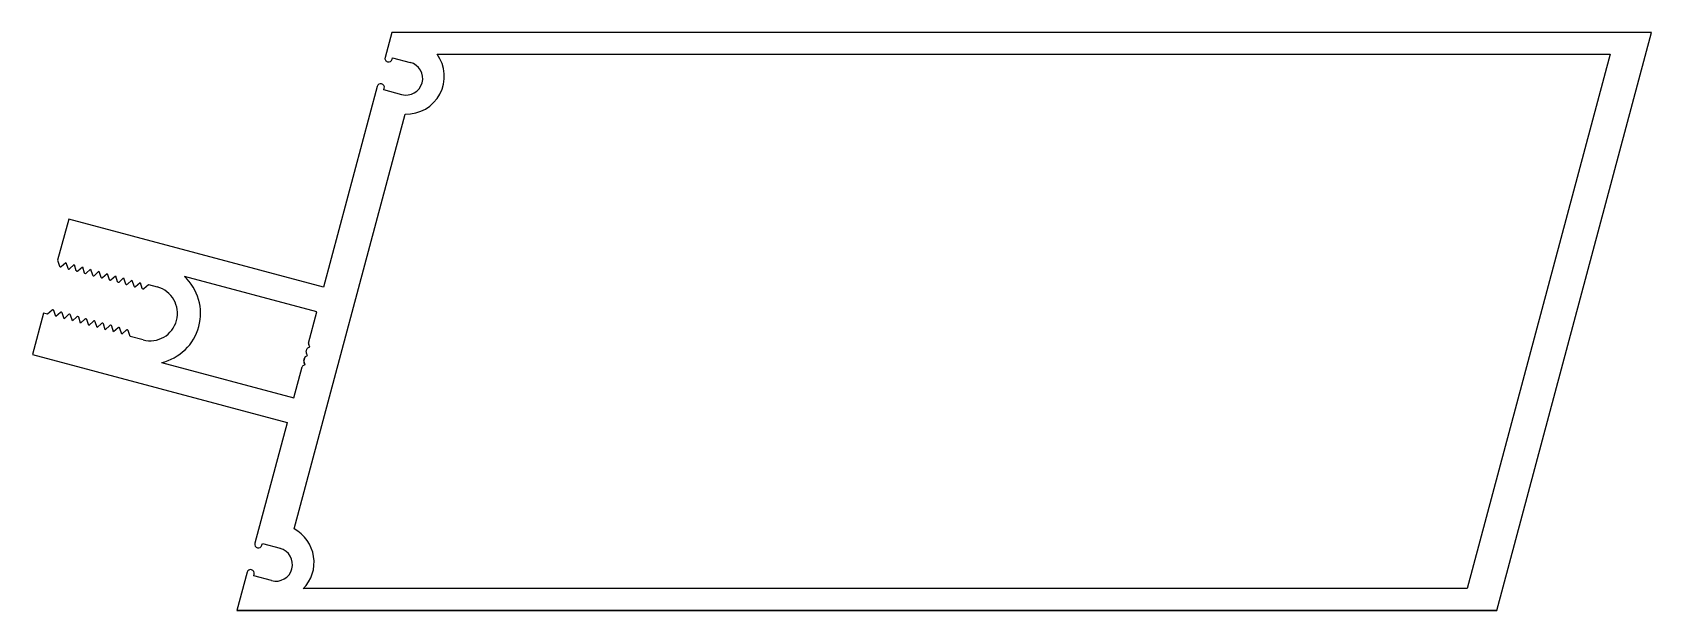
# Model space of a CAD drawing. Extents: x -88 to 90, y 3 to 67.
import ezdxf

# ---------------------------------------------------------------- set-up
doc = ezdxf.new("R2010")
doc.units = 0
doc.layers.get('0').update_dxf_attribs({"linetype": 'CONTINUOUS'})
doc.layers.add('1', color=7, linetype='CONTINUOUS')

msp = doc.modelspace()

# ---------------------------------------------------------------- linework, layer by layer
at = {"color": 7}
for p, q in [((-48.34, 66.66), (-49.07, 63.92)), ((89.72, 66.66), (-48.34, 66.66)), ((72.74, 3.31), (89.72, 66.66)), ((-48.3, 63.71), (-48.25, 63.88)), ((-48.25, 63.88), (-46.3, 63.36)), ((-43.36, 64.26), (85.19, 64.26)), ((85.19, 64.26), (69.5, 5.71)), ((-49.92, 60.73), (-55.81, 38.75)), ((-49.2, 60.36), (-49.15, 60.53)), ((-47.24, 59.83), (-49.2, 60.36)), ((-59.03, 12.25), (-46.85, 57.71)), ((-83.73, 46.21), (-84.94, 41.69)), ((-55.82, 38.73), (-83.73, 46.21)), ((-84.94, 41.69), (-84.74, 41.06)), ((-84.54, 41), (-84.04, 41.45)), ((-84.04, 41.45), (-83.84, 40.81)), ((-83.63, 40.76), (-83.14, 41.21)), ((-83.14, 41.21), (-82.93, 40.57)), ((-82.73, 40.52), (-82.23, 40.97)), ((-82.23, 40.97), (-82.03, 40.33)), ((-81.82, 40.27), (-81.33, 40.72)), ((-81.33, 40.72), (-81.12, 40.09)), ((-80.92, 40.03), (-80.42, 40.48)), ((-80.42, 40.48), (-80.22, 39.84)), ((-80.02, 39.79), (-79.52, 40.24)), ((-79.52, 40.24), (-79.31, 39.6)), ((-79.11, 39.55), (-78.61, 40)), ((-78.61, 40), (-78.41, 39.36)), ((-78.21, 39.3), (-77.71, 39.75)), ((-77.71, 39.75), (-77.51, 39.12)), ((-77.3, 39.06), (-76.81, 39.51)), ((-76.81, 39.51), (-76.6, 38.87)), ((-76.4, 38.82), (-75.9, 39.27)), ((-75.9, 39.27), (-75.7, 38.63)), ((-75.49, 38.58), (-75, 39.03)), ((-75, 39.03), (-74.03, 38.77)), ((-55.81, 38.75), (-55.82, 38.73)), ((-86.5, 35.9), (-87.71, 31.38)), ((-86.05, 35.78), (-86.5, 35.9)), ((-85.55, 36.23), (-86.05, 35.78)), ((-85.14, 35.53), (-85.35, 36.17)), ((-84.64, 35.98), (-85.14, 35.53)), ((-84.24, 35.29), (-84.44, 35.93)), ((-83.74, 35.74), (-84.24, 35.29)), ((-83.33, 35.05), (-83.54, 35.69)), ((-82.84, 35.5), (-83.33, 35.05)), ((-82.43, 34.81), (-82.63, 35.44)), ((-81.93, 35.26), (-82.43, 34.81)), ((-81.52, 34.56), (-81.73, 35.2)), ((-81.03, 35.01), (-81.52, 34.56)), ((-80.62, 34.32), (-80.82, 34.96)), ((-80.12, 34.77), (-80.62, 34.32)), ((-79.72, 34.08), (-79.92, 34.72)), ((-79.22, 34.53), (-79.72, 34.08)), ((-78.81, 33.84), (-79.02, 34.48)), ((-78.31, 34.29), (-78.81, 33.84)), ((-77.91, 33.6), (-78.11, 34.23)), ((-77.41, 34.05), (-77.91, 33.6)), ((-77, 33.35), (-77.21, 33.99)), ((-75.58, 32.97), (-77, 33.35)), ((-87.71, 31.38), (-59.79, 23.9)), ((-59.8, 23.88), (-63.33, 10.69)), ((-59.79, 23.9), (-59.8, 23.88)), ((-63.33, 10.69), (-63.33, 10.69)), ((-63.33, 10.69), (-63.33, 10.69)), ((-63.33, 10.69), (-63.33, 10.69)), ((-62.56, 10.48), (-62.51, 10.65)), ((-62.51, 10.65), (-60.56, 10.13)), ((-64.19, 7.5), (-65.31, 3.31)), ((-64.19, 7.5), (-64.19, 7.5)), ((-63.46, 7.12), (-63.41, 7.29)), ((-61.5, 6.6), (-63.46, 7.12)), ((69.5, 5.71), (-58.03, 5.71)), ((72.74, 3.31), (-65.31, 3.31)), ((-65.31, 3.31), (72.74, 3.31))]:
    msp.add_line(p, q, dxfattribs=at)
for centre, radius, start, end in [((-48.68, 63.82), 0.4, 165, 255), ((-46.7, 61.84), 4.13, 267.9583, 35.9124), ((-48.68, 63.82), 0.4, 255, 345), ((-46.77, 61.6), 1.83, 345, 75), ((-49.54, 60.63), 0.4, 75, 165), ((-49.54, 60.63), 0.4, 345, 75), ((-46.77, 61.6), 1.82, 255, 345), ((-84.62, 41.09), 0.125, 197.8285, 312.1715), ((-83.72, 40.85), 0.125, 197.8285, 312.1715), ((-82.81, 40.61), 0.125, 197.8285, 312.1715), ((-81.91, 40.37), 0.125, 197.8285, 312.1715), ((-81, 40.12), 0.125, 197.8285, 312.1715), ((-80.1, 39.88), 0.125, 197.8285, 312.1715), ((-79.19, 39.64), 0.125, 197.8285, 312.1715), ((-78.29, 39.4), 0.125, 197.8285, 312.1715), ((-77.39, 39.16), 0.125, 197.8285, 312.1715), ((-76.48, 38.91), 0.125, 197.8285, 312.1715), ((-75.58, 38.67), 0.125, 197.8285, 312.1715), ((-74.81, 35.87), 3, 345, 75), ((-85.47, 36.13), 0.125, 17.8285, 132.1715), ((-84.56, 35.89), 0.125, 17.8285, 132.1715), ((-83.66, 35.65), 0.125, 17.8285, 132.1715), ((-82.75, 35.41), 0.125, 17.8285, 132.1715), ((-81.85, 35.16), 0.125, 17.8285, 132.1715), ((-80.94, 34.92), 0.125, 17.8285, 132.1715), ((-80.04, 34.68), 0.125, 17.8285, 132.1715), ((-79.13, 34.44), 0.125, 17.8285, 132.1715), ((-78.23, 34.19), 0.125, 17.8285, 132.1715), ((-77.33, 33.95), 0.125, 17.8285, 132.1715), ((-74.81, 35.87), 3, 255, 345), ((-62.95, 10.58), 0.4, 165, 255), ((-60.97, 8.6), 4.13, 315.3621, 62.0417), ((-62.95, 10.58), 0.4, 255, 345), ((-61.03, 8.36), 1.82, 345, 75), ((-63.8, 7.4), 0.4, 75, 165), ((-63.8, 7.4), 0.4, 345, 75), ((-61.03, 8.36), 1.83, 255, 345)]:
    msp.add_arc(centre, radius, start, end, dxfattribs=at)
at = {"layer": '1', "color": 7, "linetype": 'CONTINUOUS'}
for p, q in [((-56.54, 36.03), (-71.04, 39.91)), ((-57.46, 32.62), (-56.54, 36.03)), ((-57.71, 31.66), (-57.64, 31.94)), ((-57.52, 32.09), (-57.31, 32.21)), ((-57.46, 32.62), (-57.46, 32.62)), ((-57.31, 32.22), (-57.43, 32.43)), ((-73.57, 30.49), (-59.07, 26.6)), ((-58.04, 30.16), (-57.83, 30.28)), ((-57.97, 30.69), (-57.9, 30.97)), ((-57.9, 30.97), (-57.97, 30.69)), ((-57.97, 30.69), (-57.9, 30.97)), ((-57.9, 30.97), (-57.97, 30.69)), ((-57.97, 30.69), (-57.9, 30.97)), ((-57.83, 30.29), (-57.95, 30.5)), ((-57.78, 31.13), (-57.57, 31.25)), ((-57.57, 31.26), (-57.69, 31.47)), ((-59.07, 26.6), (-58.16, 30.01)), ((-58.16, 30.01), (-58.16, 30.01)), ((-58.16, 30.01), (-58.16, 30.01))]:
    msp.add_line(p, q, dxfattribs=at)
for centre, radius, start, end in [((-74.81, 35.87), 5.53, 282.9621, 47.0379), ((-57.4, 31.88), 0.25, 120, 165), ((-57.21, 32.56), 0.25, 165, 210), ((-57.32, 32.22), 0.008, 300, 30), ((-57.73, 30.63), 0.25, 165, 210), ((-57.66, 30.91), 0.25, 120, 165), ((-57.83, 30.29), 0.008, 300, 30), ((-57.47, 31.59), 0.25, 165, 210), ((-57.58, 31.25), 0.008, 300, 30), ((-57.91, 29.94), 0.25, 120, 165)]:
    msp.add_arc(centre, radius, start, end, dxfattribs=at)

doc.saveas('drawing.dxf')
